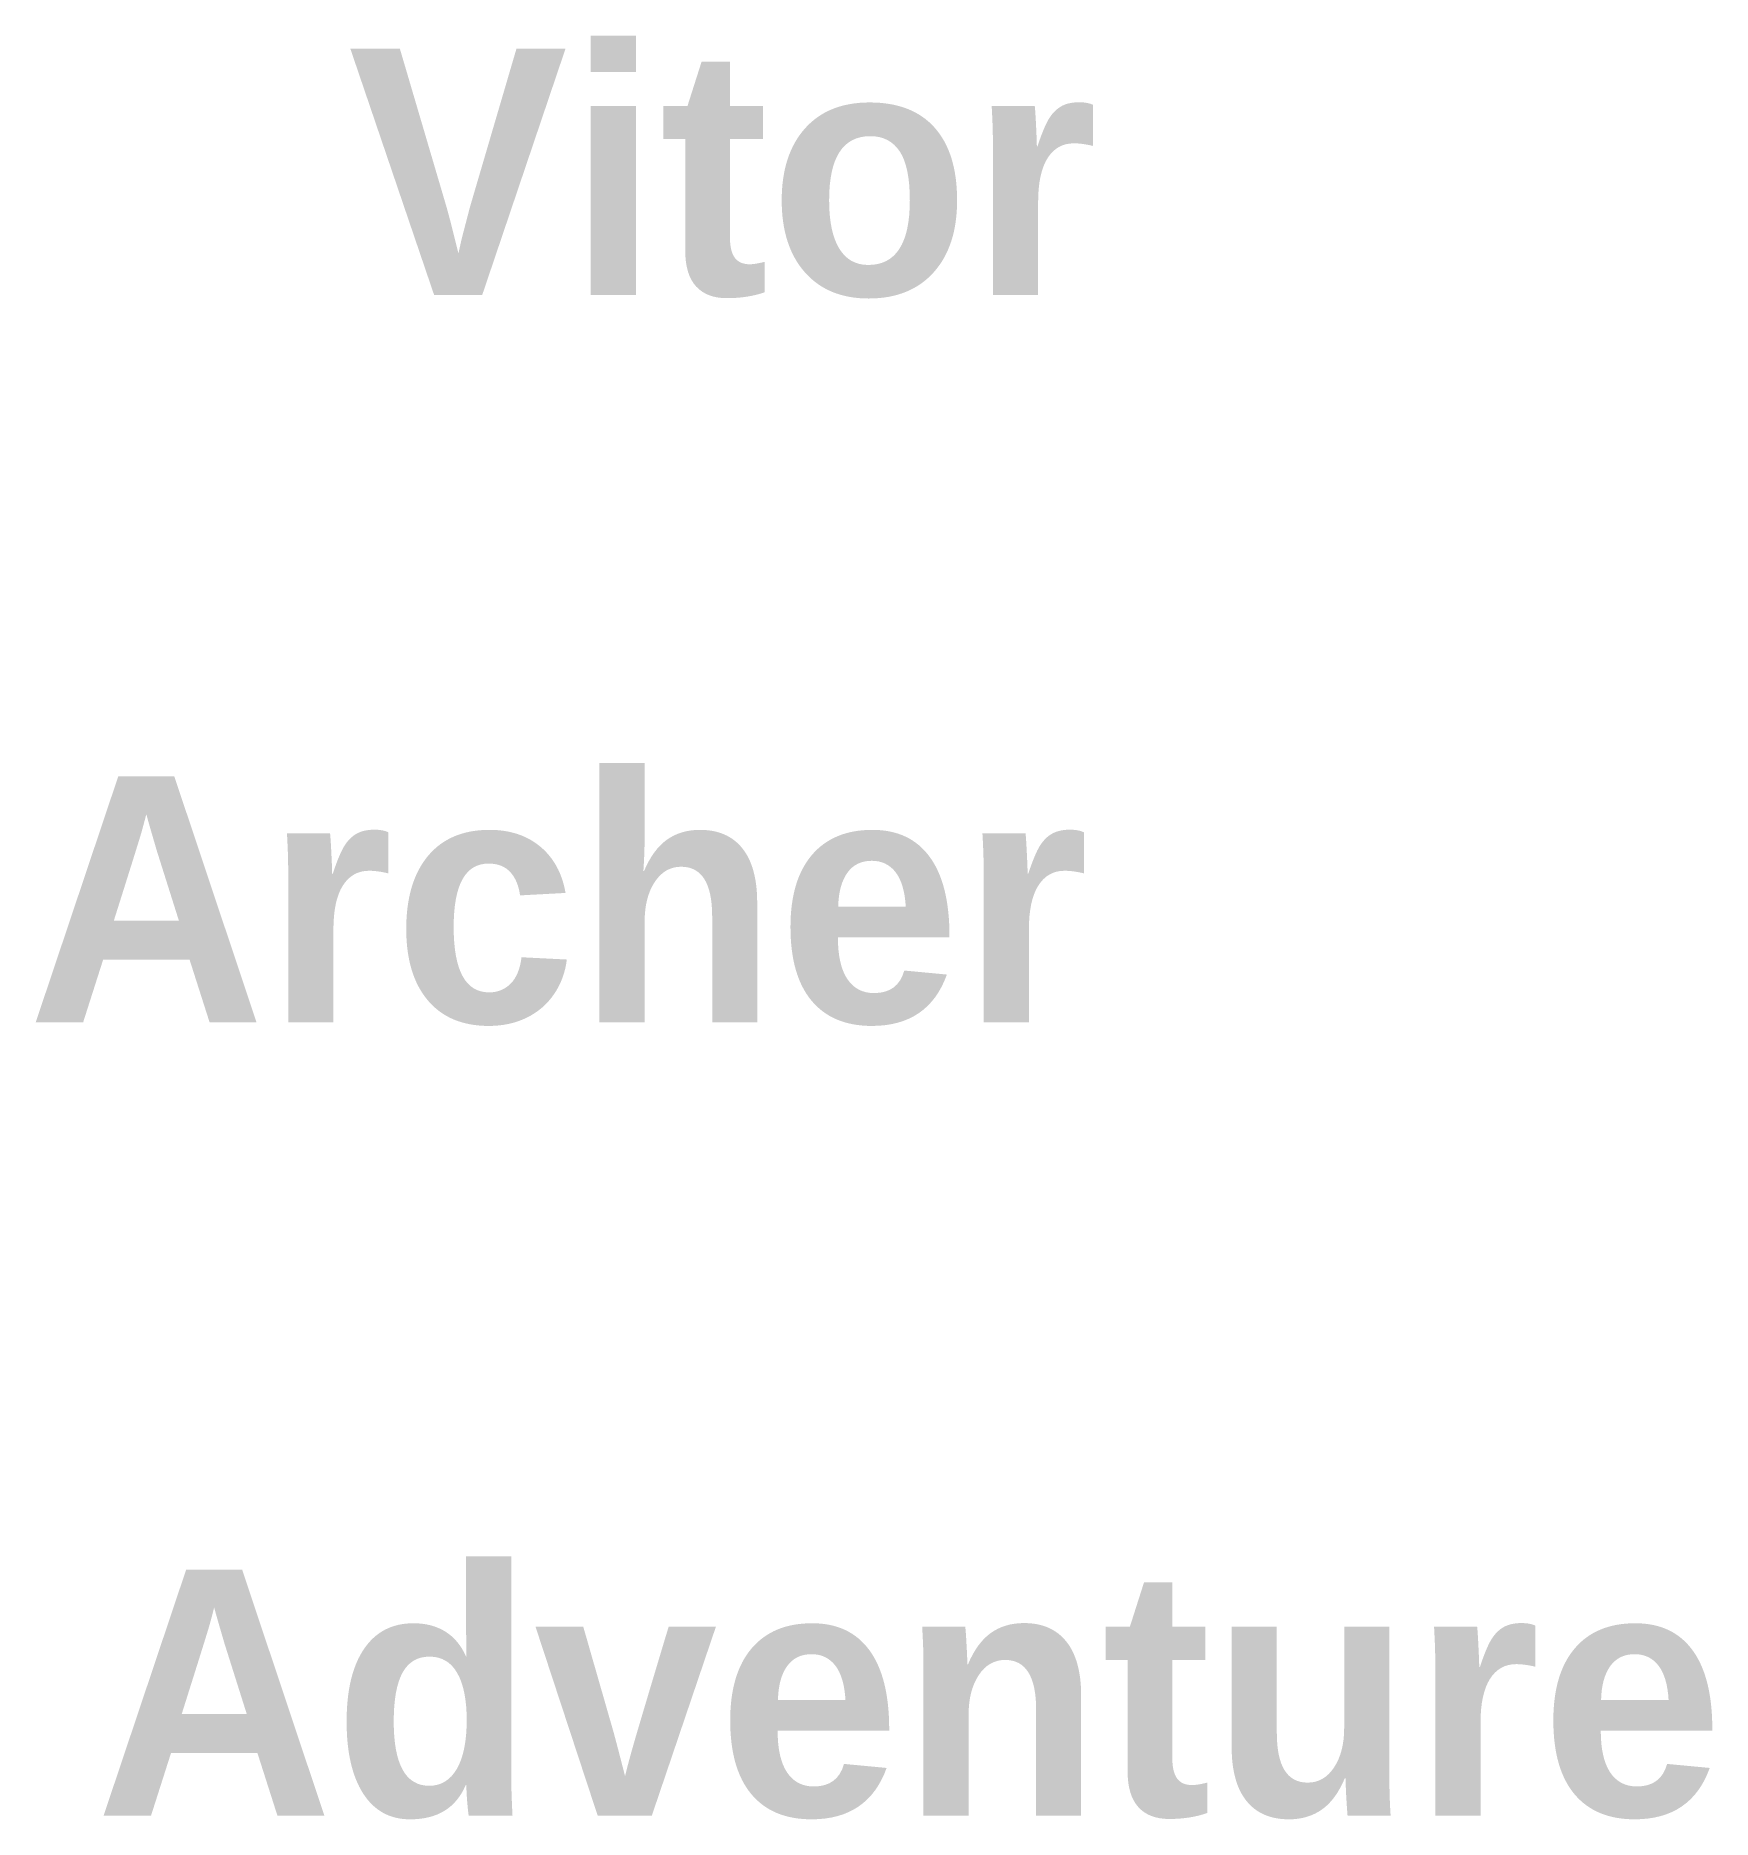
# Model space of a CAD drawing. Header units: inches. Extents: x 106 to 494, y -508 to -95.
import ezdxf

# ---------------------------------------------------------------- set-up
doc = ezdxf.new("R2010")
doc.units = ezdxf.units.IN
doc.header["$MEASUREMENT"] = 0
doc.layers.add('Layer 1', color=7, linetype='Continuous')

# ---------------------------------------------------------------- blocks, each defined once
blk = doc.blocks.new('block 4')
at = {"layer": 'Layer 1', "color": 7, "true_color": 0xffffff, "insert": (119.69, -508.27), "char_height": 57.0694, "attachment_point": 7}
blk.add_mtext('\\fComic Sans MS|b1|i0|c0|p34;\\W1;Adventure ', dxfattribs=at)
blk = doc.blocks.new('block 3')
at = {"layer": 'Layer 1'}
blk.add_blockref('block 4', (0, 0), dxfattribs=at)
at = {"layer": 'Layer 1', "color": 7, "true_color": 0xffffff, "insert": (103.96, -324.38), "char_height": 57.0694, "attachment_point": 7}
blk.add_mtext('\\fComic Sans MS|b1|i0|c0|p34;\\W1;Archer ', dxfattribs=at)
blk = doc.blocks.new('block 2')
at = {"layer": 'Layer 1'}
blk.add_blockref('block 3', (0, 0), dxfattribs=at)
at = {"layer": 'Layer 1', "color": 7, "true_color": 0xffffff, "insert": (178.28, -155.78), "char_height": 57.0694, "attachment_point": 7}
blk.add_mtext('\\fComic Sans MS|b1|i0|c0|p34;\\W1;Vitor ', dxfattribs=at)

msp = doc.modelspace()

# ---------------------------------------------------------------- block references
at = {"layer": 'Layer 1'}
msp.add_blockref('block 2', (0, 0), dxfattribs=at)

doc.saveas('drawing.dxf')
